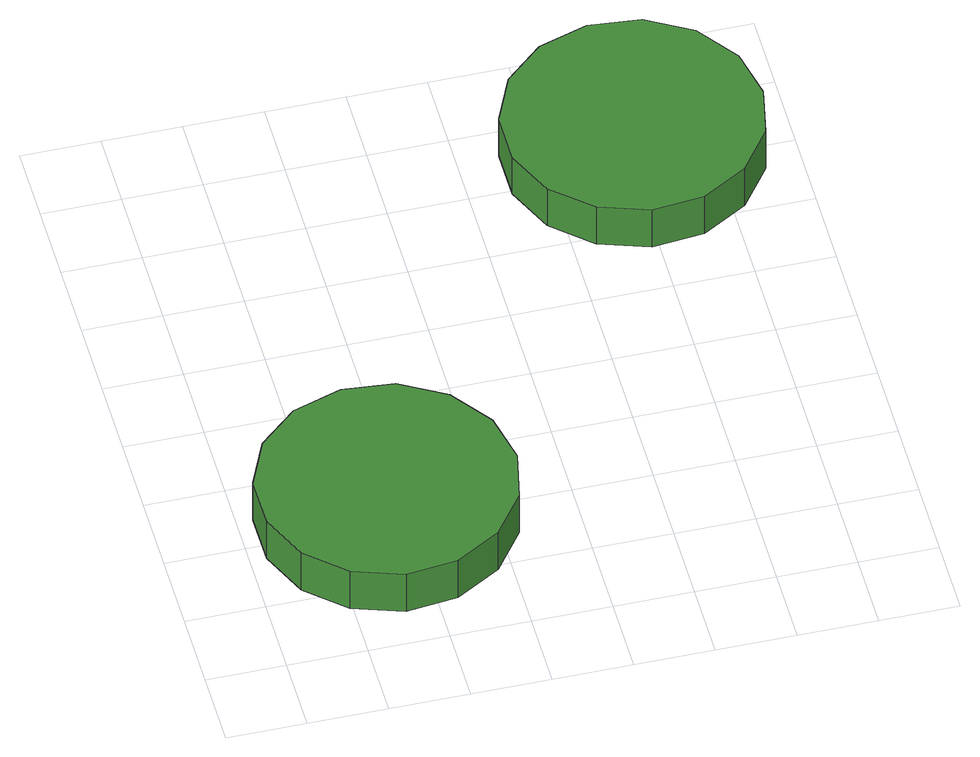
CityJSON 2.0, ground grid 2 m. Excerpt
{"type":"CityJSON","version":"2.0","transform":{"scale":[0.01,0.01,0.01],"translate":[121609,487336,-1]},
"CityObjects":{
"tree1":{"type":"SolitaryVegetationObject","attributes":{"function":"something"},"geometry":[{"type":"MultiSurface","lod":"1","boundaries":[[[0,1,2,3,4,5,6,7,8,9,10,11,12,13,14]],[[15,16,17,18,19,20,21,22,23,24,25,26,27,28,29]],[[0,29,28,1]],[[1,28,27,2]],[[2,27,26,3]],[[3,26,25,4]],[[4,25,24,5]],[[5,24,23,6]],[[6,23,22,7]],[[7,22,21,8]],[[8,21,20,9]],[[9,20,19,10]],[[10,19,18,11]],[[11,18,17,12]],[[12,17,16,13]],[[13,16,15,14]],[[14,15,29,0]]]}]},
"tree2":{"type":"SolitaryVegetationObject","attributes":{"function":"something"},"geometry":[{"type":"MultiSurface","lod":"1","boundaries":[[[30,31,32,33,34,35,36,37,38,39,40,41,42,43,44]],[[45,46,47,48,49,50,51,52,53,54,55,56,57,58,59]],[[30,59,58,31]],[[31,58,57,32]],[[32,57,56,33]],[[33,56,55,34]],[[34,55,54,35]],[[35,54,53,36]],[[36,53,52,37]],[[37,52,51,38]],[[38,51,50,39]],[[39,50,49,40]],[[40,49,48,41]],[[41,48,47,42]],[[42,47,46,43]],[[43,46,45,44]],[[44,45,59,30]]]}]}
},
"vertices":[
[670,416,198],[642,546,198],[564,653,198],[449,720,198],[317,733,198],[191,692,198],[93,604,198],[39,482,198],[39,350,198],[93,228,198],[191,139,198],[317,98,198],[449,112,198],[564,179,198],[642,286,198],[642,286,73],[564,179,73],[449,112,73],[317,98,73],[191,139,73],[93,228,73],[39,350,73],[39,482,73],[93,604,73],[191,692,73],[317,733,73],[449,720,73],[564,653,73],[642,546,73],[670,416,73],
[1535,1456,191],[1508,1586,191],[1430,1693,191],[1315,1760,191],[1183,1773,191],[1056,1732,191],[958,1644,191],[904,1522,191],[904,1390,191],[958,1268,191],[1056,1180,191],[1183,1138,191],[1315,1152,191],[1430,1219,191],[1508,1326,191],[1508,1326,66],[1430,1219,66],[1315,1152,66],[1183,1138,66],[1056,1180,66],[958,1268,66],[904,1390,66],[904,1522,66],[958,1644,66],[1056,1732,66],[1183,1773,66],[1315,1760,66],[1430,1693,66],[1508,1586,66],[1535,1456,66]
]}
